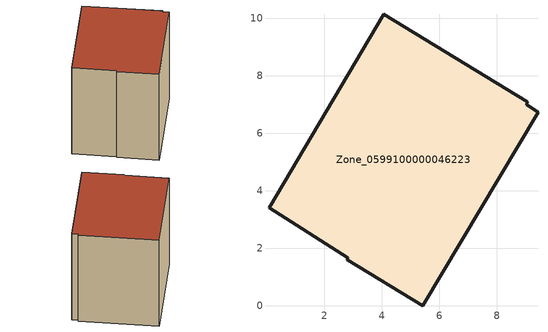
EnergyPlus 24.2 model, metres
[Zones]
Zone_0599100000046223
 floor ground (C_G): 9.06,7.09 9.04,6.99 9.43,6.73 5.43,0 2.79,1.6 2.81,1.67 0.07,3.41 4.06,10.13 z0
 wall outside (C_F): 9.04,6.99 9.06,7.09 4.06,10.13 0.07,3.41 2.81,1.67 2.79,1.6 5.43,0 9.43,6.73 9.04,6.99 z0:7.54
 roof outside (C_R): 2.79,1.6 5.43,0 9.43,6.73 9.04,6.99 9.06,7.09 4.06,10.13 0.07,3.41 2.81,1.67 z7.54
[BUILDING]
Pand.0599100000046223: North Axis=0; Terrain=City; Loads Convergence Tolerance Value=0.04; Temperature Convergence Tolerance Value=0.4; Solar Distribution=FullExterior; Maximum Number of Warmup Days=25; Minimum Number of Warmup Days=1
[Site:Location]
Rotterdam.The.Hague.AP_ZH_NLD Design_Conditions: Latitude=51.96; Longitude=4.45; Time Zone=1; Elevation=-4.5
[SITE:GROUNDTEMPERATURE:BUILDINGSURFACE]
18, 18, 18, 18, 18, 18, 18, 18, 18, 18, 18, 18
[MATERIAL] Thermal Absorptance=0.9; Solar Absorptance=0.7; Visible Absorptance=0.7
Name | Roughness | Thickness | Conductivity | Density | Specific Heat
G.TI.1946-1964 | MediumSmooth | 0.15 | 1 | 540 | 1210
F.TI.1946-1964 | Rough | 0.3 | 0.857143 | 1920 | 840
R.TI.1946-1964 | MediumRough | 0.2 | 0.277778 | 1500 | 1000
[CONSTRUCTION]
C_G: G.TI.1946-1964
C_F: F.TI.1946-1964
C_R: R.TI.1946-1964
[ZONE]
Zone_0599100000046223: Type=1; Multiplier=1; Ceiling Height=Autocalculate; Volume=Autocalculate; Floor Area=autocalculate; Part of Total Floor Area=Yes
[ZONEINFILTRATION:DESIGNFLOWRATE]
Infil_Zone_0599100000046223: Zone or ZoneList or Space or SpaceList=Zone_0599100000046223; Schedule=AlwaysOn; Design Flow Rate Calculation Method=Flow/Area; Flow Rate per Floor Area=0.003; Constant Term Coefficient=1; Temperature Term Coefficient=0; Velocity Term Coefficient=0; Velocity Squared Term Coefficient=0
[HVACTEMPLATE:ZONE:IDEALLOADSAIRSYSTEM]
Zone_0599100000046223: Maximum Heating Supply Air Temperature=50; Minimum Cooling Supply Air Temperature=13; Maximum Heating Supply Air Humidity Ratio=0.0156; Minimum Cooling Supply Air Humidity Ratio=0.0077; Heating Limit=NoLimit; Cooling Limit=NoLimit; Dehumidification Control Type=ConstantSensibleHeatRatio; Cooling Sensible Heat Ratio=0.7; Dehumidification Setpoint=60; Humidification Control Type=None; Humidification Setpoint=30; Outdoor Air Method=None; Outdoor Air Flow Rate per Person=0.00944; Outdoor Air Flow Rate per Zone Floor Area=0; Outdoor Air Flow Rate per Zone=0; Demand Controlled Ventilation Type=None; Outdoor Air Economizer Type=NoEconomizer; Heat Recovery Type=None; Sensible Heat Recovery Effectiveness=0.7; Latent Heat Recovery Effectiveness=0.65
[ZONECONTROL:THERMOSTAT]
ThermostatControl_Zone_0599100000046223: Zone or ZoneList=Zone_0599100000046223; Control Type Schedule=DualSetpointControlType; Control 1=Thermostat_Zone_0599100000046223; Temperature Difference Between Cutout And Setpoint=0
[THERMOSTATSETPOINT:DUALSETPOINT]
Thermostat_Zone_0599100000046223: Heating Setpoint Temperature Schedule=HeatingSetpoint_Zone_0599100000046223; Cooling Setpoint Temperature Schedule=CoolingSetpoint_Zone_0599100000046223
[SCHEDULE:COMPACT]
HeatingSetpoint_Zone_0599100000046223: Through: 12/31, For: AllDays, Until: 24:00, 21
CoolingSetpoint_Zone_0599100000046223: Through: 12/31, For: AllDays, Until: 24:00, 24
DualSetpointControlType: Through: 12/31, For: AllDays, Until: 24:00, 4
AlwaysOn: Through: 12/31, For: AllDays, Until: 24:00, 1
